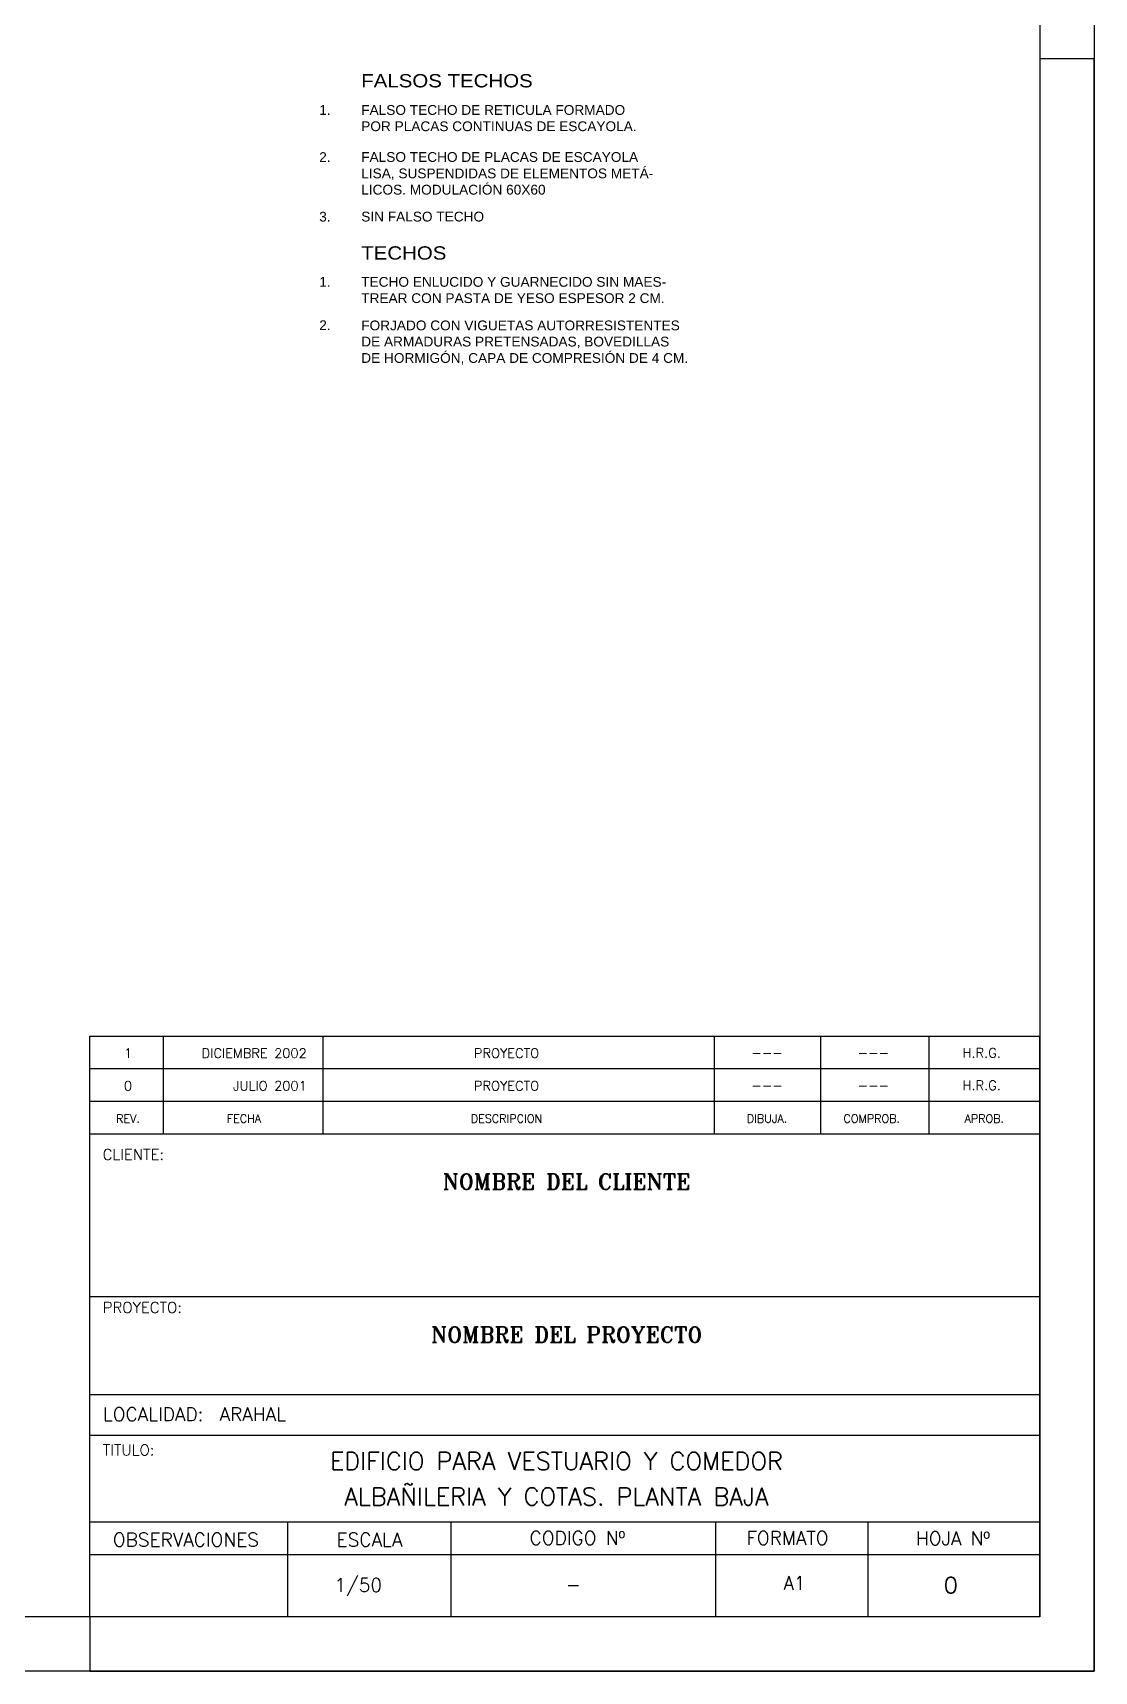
# Model space of a CAD drawing. Header units: millimetres. Extents: x 277.2 to 319.3, y 325.5 to 355.2.
# Drawn here: x 309.5 to 319.27, y 325.53 to 340.62 of the extents above; entities that cross this region are included whole.
import ezdxf
from ezdxf.enums import TextEntityAlignment as Align

# ---------------------------------------------------------------- set-up
doc = ezdxf.new("R2010")
doc.units = ezdxf.units.MM
doc.header["$MEASUREMENT"] = 0
for name, color, linetype in [('015', 1, 'Continuous'), ('06', 6, 'Continuous'), ('Albañilería', 4, 'Continuous'), ('TEXT', 7, 'Continuous'), ('TEXTOS', 7, 'Continuous')]:
    doc.layers.add(name, color=color, linetype=linetype)
doc.styles.add('ROMANS', font='romans', dxfattribs={"height": 6})
doc.styles.add('ROMANT', font='ROMANT.SHX')
doc.styles.add('SMALL', font='ARIAL.TTF', dxfattribs={"height": 0.1})

# ---------------------------------------------------------------- blocks, each defined once
blk = doc.blocks.new('A1H')
at = {"layer": '015'}
blk.add_lwpolyline([(-831, -10), (-831, 584), (10, 584), (10, -10)], close=True, dxfattribs=at)
for points in [[(10, -10), (10, 287), (0, 287)], [(-175, 0), (-175, -10), (10, -10)]]:
    blk.add_lwpolyline(points, dxfattribs=at)
at = {"layer": '06'}
blk.add_lwpolyline([(-806, 0), (-806, 574), (0, 574), (0, 0)], close=True, dxfattribs=at)

msp = doc.modelspace()

# ---------------------------------------------------------------- linework, layer by layer
at = {"color": 6}
for p, q in [((310.024, 331.379), (318.774, 331.379)), ((310.024, 330.479), (310.024, 331.379)), ((318.774, 330.479), (318.774, 331.379)), ((310.024, 331.079), (318.774, 331.079)), ((310.024, 330.779), (318.774, 330.779)), ((310.024, 326.029), (310.024, 330.479)), ((310.024, 330.479), (318.774, 330.479)), ((310.024, 330.479), (318.774, 330.479)), ((318.774, 326.029), (318.774, 330.479)), ((310.024, 328.979), (318.774, 328.979)), ((310.024, 328.079), (318.774, 328.079)), ((310.024, 327.704), (318.774, 327.704)), ((310.024, 326.904), (318.774, 326.904)), ((318.774, 326.029), (310.024, 326.029))]:
    msp.add_line(p, q, dxfattribs=at)
at = {"color": 7}
for p, q in [((310.703, 330.479), (310.703, 331.379)), ((312.174, 330.479), (312.174, 331.379)), ((315.777, 330.479), (315.777, 331.379)), ((316.755, 330.479), (316.755, 331.379)), ((317.753, 330.479), (317.753, 331.379)), ((311.848, 326.029), (311.848, 326.904)), ((313.353, 326.029), (313.353, 326.904)), ((315.789, 326.029), (315.789, 326.904)), ((317.192, 326.029), (317.192, 326.906)), ((310.024, 326.604), (318.774, 326.604))]:
    msp.add_line(p, q, dxfattribs=at)

# ---------------------------------------------------------------- block references
at = {"layer": 'TEXTOS', "linetype": 'Continuous', "ltscale": 0.07, "xscale": 0.04999999999995453, "yscale": 0.04999999999995453, "zscale": 0.05}
msp.add_blockref('A1H', (318.774, 326.029), dxfattribs=at)

# ---------------------------------------------------------------- texts
at = {"color": 7, "style": 'ROMANS'}
for s, height, p in [('1', 0.0875, (310.376, 331.177)), ('PROYECTO', 0.0875, (313.862, 331.177)), ('---', 0.0875, (316.261, 331.181)), ('---', 0.0875, (317.24, 331.181)), ('H.R.G.', 0.0875, (318.238, 331.181)), ('0', 0.0875, (310.376, 330.877)), ('PROYECTO', 0.0875, (313.862, 330.877)), ('---', 0.0875, (316.261, 330.881)), ('---', 0.0875, (317.24, 330.881)), ('H.R.G.', 0.0875, (318.238, 330.881)), ('REV.', 0.075, (310.376, 330.581)), ('FECHA', 0.075, (311.444, 330.581)), ('DESCRIPCION', 0.075, (313.862, 330.581)), ('DIBUJA.', 0.075, (316.261, 330.581)), ('COMPROB.', 0.075, (317.225, 330.581)), ('APROB.', 0.075, (318.262, 330.581)), ('CODIGO Nº', 0.125, (314.514, 326.695)), ('FORMATO', 0.125, (316.449, 326.695)), ('HOJA Nº', 0.125, (317.973, 326.69)), ('OBSERVACIONES', 0.125, (310.909, 326.678)), ('ESCALA', 0.125, (312.6, 326.678))]:
    msp.add_text(s, height=height, dxfattribs=at).set_placement(p, align=Align.CENTER)
for s, p in [('DICIEMBRE 2002', (312.022, 331.177)), ('JULIO 2001', (312.022, 330.877))]:
    msp.add_text(s, height=0.0875, dxfattribs=at).set_placement(p, align=Align.RIGHT)
for s, height, p in [('CLIENTE:', 0.1, (310.143, 330.238)), ('PROYECTO:', 0.1, (310.144, 328.829)), ('LOCALIDAD:', 0.125, (310.144, 327.834)), ('TITULO:', 0.1, (310.144, 327.516))]:
    msp.add_text(s, height=height, dxfattribs=at).set_placement(p)
at = {"color": 2, "style": 'ROMANT'}
for s, p in [('NOMBRE DEL CLIENTE', (314.415, 329.966)), ('NOMBRE DEL PROYECTO', (314.416, 328.557))]:
    msp.add_text(s, height=0.145, dxfattribs=at).set_placement(p, align=Align.CENTER)
at = {"style": 'ROMANS'}
for s, height, p in [('ARAHAL', 0.125, (311.22, 327.834)), ('A1', 0.125, (316.412, 326.28)), ('0', 0.15, (317.889, 326.247))]:
    msp.add_text(s, height=height, dxfattribs=at).set_placement(p)
for s, height, p in [('EDIFICIO PARA VESTUARIO Y COMEDOR', 0.1625, (314.322, 327.383)), ('ALBAÑILERIA Y COTAS. PLANTA BAJA', 0.1625, (314.322, 327.057)), ('1/50', 0.125, (312.496, 326.261)), ('-', 0.125, (314.477, 326.264))]:
    msp.add_text(s, height=height, dxfattribs=at).set_placement(p, align=Align.CENTER)
at = {"layer": 'Albañilería', "style": 'SMALL', "width": 1.1}
for s, p in [('FALSOS TECHOS', (312.524, 340.115)), ('TECHOS', (312.524, 338.529))]:
    msp.add_text(s, height=0.1225, dxfattribs=at).set_placement(p)
at = {"layer": 'TEXT', "style": 'SMALL'}
for s, p in [('1.', (312.137, 339.862)), ('FALSO TECHO DE RETICULA FORMADO ', (312.524, 339.862)), ('POR PLACAS CONTINUAS DE ESCAYOLA.', (312.524, 339.712)), ('2.', (312.137, 339.428)), ('FALSO TECHO DE PLACAS DE ESCAYOLA', (312.524, 339.429)), ('LISA, SUSPENDIDAS DE ELEMENTOS METÁ-', (312.524, 339.278)), ('LICOS. MODULACIÓN 60X60', (312.524, 339.128)), ('3.', (312.137, 338.879)), ('SIN FALSO TECHO', (312.524, 338.88)), ('1.', (312.137, 338.279)), ('TECHO ENLUCIDO Y GUARNECIDO SIN MAES-', (312.524, 338.279)), ('TREAR CON PASTA DE YESO ESPESOR 2 CM.', (312.524, 338.129)), ('2.', (312.137, 337.88)), ('FORJADO CON VIGUETAS AUTORRESISTENTES ', (312.524, 337.878)), ('DE ARMADURAS PRETENSADAS, BOVEDILLAS', (312.524, 337.729)), ('DE HORMIGÓN, CAPA DE COMPRESIÓN DE 4 CM.', (312.524, 337.578))]:
    msp.add_text(s, height=0.09, rotation=360, dxfattribs=at).set_placement(p)

doc.saveas('drawing.dxf')
